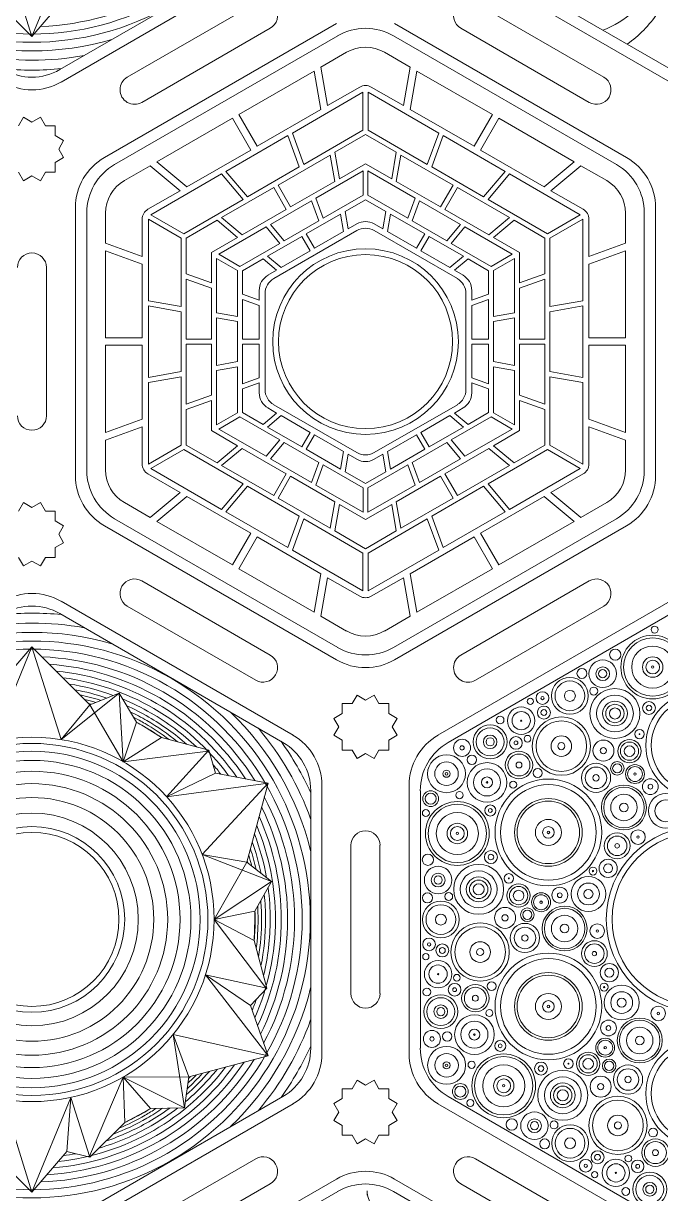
# Model space of a CAD drawing. Header units: millimetres. Extents: x -13 to 887, y 0 to 600.
# Drawn here: x 309 to 391.4, y 139.9 to 291.1 of the extents above; entities that cross this region are included whole.
import ezdxf

# ---------------------------------------------------------------- set-up
doc = ezdxf.new("R2010")
doc.units = ezdxf.units.MM
for name, color, linetype, lineweight, true_color in [('Cut_First', 1, 'Continuous', 20, 0xff0000), ('Cut_Second', 1, 'Continuous', 20, 0xff0000), ('Vector Engrave', 5, 'Continuous', 0, 0x0000ff)]:
    doc.layers.add(name, color=color, linetype=linetype, lineweight=lineweight, true_color=true_color)

msp = doc.modelspace()

# ---------------------------------------------------------------- linework, layer by layer
at = {"layer": 'Cut_First'}
for p, q in [((313.88, 283.56), (343.88, 300.88)), ((392.62, 283.56), (362.62, 300.88)), ((349.5, 291.14), (319.5, 273.82)), ((387, 273.82), (357, 291.14)), ((315.75, 267.32), (315.75, 232.68)), ((390.75, 232.68), (390.75, 267.32)), ((319.5, 226.18), (349.5, 208.86)), ((357, 208.86), (387, 226.18)), ((343.88, 199.12), (313.88, 216.44)), ((392.62, 216.44), (362.62, 199.12)), ((347.62, 157.98), (347.62, 192.63)), ((358.88, 192.63), (358.88, 157.98)), ((313.88, 134.17), (343.88, 151.49)), ((362.62, 151.49), (392.62, 134.17)), ((349.5, 141.75), (319.5, 124.43)), ((387, 124.43), (357, 141.75))]:
    msp.add_line(p, q, dxfattribs=at)
for centre in [(353.25, 250), (310.12, 175.31), (396.38, 175.31)]:
    msp.add_circle(centre, 11.25, dxfattribs=at)
for centre, start, end in [((310.12, 290.05), 240, 300), ((323.25, 267.32), 120, 180), ((383.25, 267.32), 0, 60), ((323.25, 232.68), 180, 240), ((383.25, 232.68), 300, 0), ((310.12, 209.95), 60, 120), ((353.25, 215.36), 240, 300), ((340.12, 192.63), 0, 60), ((366.38, 192.63), 120, 180), ((340.12, 157.98), 300, 0), ((366.38, 157.98), 180, 240), ((353.25, 135.25), 60, 120)]:
    msp.add_arc(centre, 7.5, start, end, dxfattribs=at)
at = {"layer": 'Cut_Second'}
for p, q in [((322.45, 284.18), (339.05, 293.76)), ((367.45, 293.76), (384.05, 284.18)), ((340.93, 290.52), (324.32, 280.93)), ((382.18, 280.93), (365.57, 290.52)), ((309.03, 279), (308.39, 277.9)), ((310.12, 278.36), (309.03, 279)), ((311.22, 279), (310.12, 278.36)), ((311.86, 277.9), (311.22, 279)), ((313.12, 277.9), (311.86, 277.9)), ((313.12, 276.63), (313.12, 277.9)), ((314.22, 276), (313.12, 276.63)), ((313.59, 274.9), (314.22, 276)), ((313.12, 273.17), (314.22, 273.8)), ((314.22, 273.8), (313.59, 274.9)), ((313.12, 271.9), (313.12, 273.17)), ((308.39, 271.9), (309.03, 270.8)), ((309.03, 270.8), (310.12, 271.43)), ((310.12, 271.43), (311.22, 270.8)), ((311.22, 270.8), (311.86, 271.9)), ((311.86, 271.9), (313.12, 271.9)), ((312, 259.58), (312, 240.42)), ((309.03, 229.2), (308.39, 228.1)), ((310.12, 228.57), (309.03, 229.2)), ((311.22, 229.2), (310.12, 228.57)), ((311.86, 228.1), (311.22, 229.2)), ((313.12, 228.1), (311.86, 228.1)), ((313.12, 226.83), (313.12, 228.1)), ((314.22, 226.2), (313.12, 226.83)), ((313.59, 225.1), (314.22, 226.2)), ((313.12, 223.37), (314.22, 224)), ((314.22, 224), (313.59, 225.1)), ((313.12, 222.1), (313.12, 223.37)), ((308.39, 222.1), (309.03, 221)), ((309.03, 221), (310.12, 221.64)), ((310.12, 221.64), (311.22, 221)), ((311.22, 221), (311.86, 222.1)), ((311.86, 222.1), (313.12, 222.1)), ((324.32, 219.07), (340.93, 209.48)), ((365.57, 209.48), (382.18, 219.07)), ((339.05, 206.24), (322.45, 215.82)), ((384.05, 215.82), (367.45, 206.24)), ((352.15, 204.3), (351.52, 203.2)), ((353.25, 203.67), (352.15, 204.3)), ((354.35, 204.3), (353.25, 203.67)), ((354.98, 203.2), (354.35, 204.3)), ((351.52, 203.2), (350.25, 203.2)), ((350.25, 203.2), (350.25, 201.94)), ((356.25, 203.2), (354.98, 203.2)), ((356.25, 201.94), (356.25, 203.2)), ((350.25, 201.94), (349.15, 201.3)), ((349.15, 201.3), (349.79, 200.2)), ((357.35, 201.3), (356.25, 201.94)), ((356.71, 200.2), (357.35, 201.3)), ((349.79, 200.2), (349.15, 199.11)), ((357.35, 199.11), (356.71, 200.2)), ((349.15, 199.11), (350.25, 198.47)), ((350.25, 198.47), (350.25, 197.2)), ((356.25, 198.47), (357.35, 199.11)), ((356.25, 197.2), (356.25, 198.47)), ((350.25, 197.2), (351.52, 197.2)), ((351.52, 197.2), (352.15, 196.11)), ((352.15, 196.11), (353.25, 196.74)), ((353.25, 196.74), (354.35, 196.11)), ((354.35, 196.11), (354.98, 197.2)), ((354.98, 197.2), (356.25, 197.2)), ((351.37, 165.72), (351.37, 184.89)), ((355.12, 184.89), (355.12, 165.72)), ((352.15, 154.51), (351.52, 153.41)), ((353.25, 153.87), (352.15, 154.51)), ((354.35, 154.51), (353.25, 153.87)), ((354.98, 153.41), (354.35, 154.51)), ((351.52, 153.41), (350.25, 153.41)), ((350.25, 153.41), (350.25, 152.14)), ((356.25, 153.41), (354.98, 153.41)), ((356.25, 152.14), (356.25, 153.41)), ((350.25, 152.14), (349.15, 151.51)), ((349.15, 151.51), (349.79, 150.41)), ((357.35, 151.51), (356.25, 152.14)), ((356.71, 150.41), (357.35, 151.51)), ((349.79, 150.41), (349.15, 149.31)), ((357.35, 149.31), (356.71, 150.41)), ((349.15, 149.31), (350.25, 148.68)), ((350.25, 148.68), (350.25, 147.41)), ((356.25, 148.68), (357.35, 149.31)), ((356.25, 147.41), (356.25, 148.68)), ((350.25, 147.41), (351.52, 147.41)), ((351.52, 147.41), (352.15, 146.31)), ((352.15, 146.31), (353.25, 146.94)), ((353.25, 146.94), (354.35, 146.31)), ((354.35, 146.31), (354.98, 147.41)), ((354.98, 147.41), (356.25, 147.41)), ((322.45, 134.79), (339.05, 144.37)), ((367.45, 144.37), (384.05, 134.79)), ((340.93, 141.13), (324.32, 131.54)), ((382.18, 131.54), (365.57, 141.13))]:
    msp.add_line(p, q, dxfattribs=at)
for centre, start, end in [((339.99, 292.14), 300, 120), ((366.51, 292.14), 60, 240), ((323.39, 282.56), 120, 300), ((383.11, 282.56), 240, 60), ((310.12, 259.58), 0, 180), ((310.12, 240.42), 180, 0), ((323.39, 217.44), 60, 240), ((383.11, 217.44), 300, 120), ((339.99, 207.86), 240, 60), ((366.51, 207.86), 120, 300), ((353.25, 184.89), 0, 180), ((353.25, 165.72), 180, 0), ((339.99, 142.75), 300, 120), ((366.51, 142.75), 60, 240)]:
    msp.add_arc(centre, 1.88, start, end, dxfattribs=at)
at = {"layer": 'Vector Engrave'}
for p, q in [((310.12, 289.44), (306.38, 301.44)), ((310.12, 289.44), (315.16, 301.69)), ((342.56, 301.81), (313.73, 285.16)), ((363.94, 301.81), (392.77, 285.16)), ((310.12, 289.44), (302.62, 296.94)), ((310.12, 289.44), (314.62, 294.69)), ((320.81, 272.89), (349.65, 289.53)), ((356.85, 289.53), (385.69, 272.89)), ((350.81, 287.41), (347.47, 285.48)), ((359.03, 285.48), (355.69, 287.41)), ((346.6, 284.97), (336.85, 279.35)), ((347.48, 280.01), (346.6, 284.97)), ((348.35, 280.52), (347.47, 285.48)), ((358.15, 280.52), (359.03, 285.48)), ((359.02, 280.01), (359.9, 284.97)), ((369.65, 279.35), (359.9, 284.97)), ((352.5, 282.91), (348.35, 280.52)), ((358.15, 280.52), (354, 282.91)), ((352.92, 282.23), (343.79, 276.96)), ((352.92, 277.33), (352.92, 282.23)), ((362.71, 276.96), (353.58, 282.23)), ((353.58, 277.33), (353.58, 282.23)), ((347.48, 280.01), (339.22, 275.25)), ((367.28, 275.25), (359.02, 280.01)), ((336.03, 278.87), (326.28, 273.24)), ((338.4, 274.77), (336.03, 278.87)), ((339.22, 275.25), (336.85, 279.35)), ((367.28, 275.25), (369.65, 279.35)), ((368.1, 274.77), (370.47, 278.87)), ((380.22, 273.24), (370.47, 278.87)), ((345.26, 272.91), (343.79, 276.96)), ((352.92, 277.33), (345.26, 272.91)), ((361.24, 272.91), (353.58, 277.33)), ((361.24, 272.91), (362.71, 276.96)), ((343.21, 276.63), (335.21, 272.01)), ((344.69, 272.58), (343.21, 276.63)), ((353.25, 276.77), (349.27, 274.47)), ((357.23, 274.47), (353.25, 276.77)), ((361.81, 272.58), (363.29, 276.63)), ((371.29, 272.01), (363.29, 276.63)), ((338.4, 274.77), (330.14, 270.01)), ((348.67, 274.12), (341.94, 270.24)), ((349.27, 270.7), (348.67, 274.12)), ((349.87, 271.05), (349.27, 274.47)), ((356.63, 271.05), (357.23, 274.47)), ((357.23, 270.7), (357.83, 274.12)), ((364.56, 270.24), (357.83, 274.12)), ((376.36, 270.01), (368.1, 274.77)), ((325.41, 272.74), (322.07, 270.81)), ((329.27, 269.5), (325.41, 272.74)), ((330.14, 270.01), (326.28, 273.24)), ((344.69, 272.58), (337.98, 268.7)), ((353.25, 273), (349.87, 271.05)), ((356.63, 271.05), (353.25, 273)), ((368.52, 268.7), (361.81, 272.58)), ((376.36, 270.01), (380.22, 273.24)), ((377.23, 269.5), (381.09, 272.74)), ((384.43, 270.81), (381.09, 272.74)), ((334.64, 271.68), (325.5, 266.4)), ((337.41, 268.37), (334.64, 271.68)), ((337.98, 268.7), (335.21, 272.01)), ((352.94, 272.06), (346.84, 268.55)), ((352.94, 268.92), (352.94, 272.06)), ((359.66, 268.55), (353.56, 272.06)), ((353.56, 268.92), (353.56, 272.06)), ((368.52, 268.7), (371.29, 272.01)), ((369.09, 268.37), (371.86, 271.68)), ((381, 266.4), (371.86, 271.68)), ((329.27, 269.5), (325.12, 267.11)), ((341.38, 269.91), (334.65, 266.03)), ((343.01, 267.08), (341.38, 269.91)), ((343.57, 267.41), (341.94, 270.24)), ((349.27, 270.7), (343.57, 267.41)), ((362.93, 267.41), (357.23, 270.7)), ((362.93, 267.41), (364.56, 270.24)), ((363.49, 267.08), (365.12, 269.91)), ((371.85, 266.03), (365.12, 269.91)), ((381.38, 267.11), (377.23, 269.5)), ((337.41, 268.37), (329.74, 263.95)), ((346.28, 268.22), (340.96, 265.15)), ((347.22, 265.62), (346.28, 268.22)), ((347.79, 265.94), (346.84, 268.55)), ((352.94, 268.92), (347.79, 265.94)), ((353.25, 268.34), (350.61, 266.82)), ((353.25, 268.34), (355.89, 266.82)), ((358.71, 265.94), (353.56, 268.92)), ((358.71, 265.94), (359.66, 268.55)), ((359.28, 265.62), (360.22, 268.22)), ((365.54, 265.15), (360.22, 268.22)), ((376.76, 263.95), (369.09, 268.37)), ((317.21, 233.35), (317.21, 266.65)), ((319.64, 266.59), (319.64, 262.74)), ((329.74, 263.95), (325.5, 266.4)), ((343.01, 267.08), (337.32, 263.8)), ((350.02, 266.48), (345.59, 263.92)), ((350.42, 264.22), (350.02, 266.48)), ((351.01, 264.56), (350.61, 266.82)), ((355.49, 264.56), (355.89, 266.82)), ((356.08, 264.22), (356.48, 266.48)), ((360.91, 263.92), (356.48, 266.48)), ((369.18, 263.8), (363.49, 267.08)), ((376.76, 263.95), (381, 266.4)), ((386.86, 262.74), (386.86, 266.59)), ((389.29, 266.65), (389.29, 233.35)), ((324.37, 265.81), (324.37, 261.01)), ((325.17, 265.83), (325.17, 255.28)), ((329.42, 263.38), (325.17, 265.83)), ((334.05, 265.68), (330.07, 263.38)), ((336.71, 263.45), (334.05, 265.68)), ((340.39, 264.82), (334.3, 261.3)), ((337.32, 263.8), (334.65, 266.03)), ((342.17, 262.7), (340.39, 264.82)), ((342.74, 263.03), (340.96, 265.15)), ((347.22, 265.62), (342.74, 263.03)), ((352.12, 265.21), (351.01, 264.56)), ((355.49, 264.56), (354.38, 265.21)), ((363.76, 263.03), (359.28, 265.62)), ((363.76, 263.03), (365.54, 265.15)), ((364.33, 262.7), (366.11, 264.82)), ((372.2, 261.3), (366.11, 264.82)), ((369.18, 263.8), (371.85, 266.03)), ((369.79, 263.45), (372.45, 265.68)), ((376.43, 263.38), (372.45, 265.68)), ((377.08, 263.38), (381.33, 265.83)), ((381.33, 255.28), (381.33, 265.83)), ((382.13, 261.01), (382.13, 265.81)), ((329.42, 263.38), (329.42, 254.53)), ((330.07, 263.38), (330.07, 258.78)), ((336.71, 263.45), (333.33, 261.5)), ((345.03, 263.6), (340.59, 261.04)), ((352.12, 264.35), (341.38, 258.15)), ((346.1, 261.73), (345.03, 263.6)), ((346.66, 262.06), (345.59, 263.92)), ((350.42, 264.22), (346.66, 262.06)), ((365.12, 258.15), (354.38, 264.35)), ((359.84, 262.06), (356.08, 264.22)), ((359.84, 262.06), (360.91, 263.92)), ((360.4, 261.73), (361.47, 263.6)), ((365.91, 261.04), (361.47, 263.6)), ((373.17, 261.5), (369.79, 263.45)), ((376.43, 258.78), (376.43, 263.38)), ((377.08, 254.53), (377.08, 263.38)), ((324.37, 261.01), (319.64, 262.74)), ((319.64, 261.73), (319.64, 250.47)), ((324.37, 260.01), (319.64, 261.73)), ((342.17, 262.7), (337.02, 259.73)), ((346.1, 261.73), (342.35, 259.57)), ((364.15, 259.57), (360.4, 261.73)), ((369.48, 259.73), (364.33, 262.7)), ((382.13, 261.01), (386.86, 262.74)), ((382.13, 260.01), (386.86, 261.73)), ((386.86, 250.47), (386.86, 261.73)), ((333.33, 261.5), (333.33, 257.6)), ((333.99, 260.76), (333.99, 253.73)), ((336.71, 259.19), (333.99, 260.76)), ((337.02, 259.73), (334.3, 261.3)), ((337.36, 259.17), (340, 260.7)), ((341.76, 259.23), (340, 260.7)), ((342.35, 259.57), (340.59, 261.04)), ((364.15, 259.57), (365.91, 261.04)), ((364.74, 259.23), (366.5, 260.7)), ((369.14, 259.17), (366.5, 260.7)), ((369.48, 259.73), (372.2, 261.3)), ((369.79, 259.19), (372.51, 260.76)), ((372.51, 253.73), (372.51, 260.76)), ((373.17, 257.6), (373.17, 261.5)), ((324.37, 260.01), (324.37, 250.47)), ((333.33, 257.6), (330.07, 258.78)), ((336.71, 259.19), (336.71, 253.24)), ((337.36, 259.17), (337.36, 256.12)), ((341.76, 259.23), (340.64, 258.58)), ((365.86, 258.58), (364.74, 259.23)), ((369.14, 259.17), (369.14, 256.12)), ((369.79, 253.24), (369.79, 259.19)), ((373.17, 257.6), (376.43, 258.78)), ((382.13, 250.47), (382.13, 260.01)), ((330.07, 258.09), (330.07, 250.33)), ((333.33, 256.9), (330.07, 258.09)), ((373.17, 256.9), (376.43, 258.09)), ((376.43, 250.33), (376.43, 258.09)), ((333.33, 256.9), (333.33, 250.33)), ((339.52, 255.34), (337.36, 256.12)), ((339.52, 256.63), (339.52, 255.34)), ((340.26, 256.2), (340.26, 243.8)), ((366.24, 243.8), (366.24, 256.2)), ((366.98, 255.34), (366.98, 256.63)), ((366.98, 255.34), (369.14, 256.12)), ((373.17, 250.33), (373.17, 256.9)), ((329.42, 254.53), (325.17, 255.28)), ((325.17, 254.62), (325.17, 245.38)), ((329.42, 253.87), (325.17, 254.62)), ((337.36, 255.44), (337.36, 250.32)), ((339.52, 254.66), (337.36, 255.44)), ((339.52, 254.66), (339.52, 250.32)), ((366.98, 254.66), (369.14, 255.44)), ((366.98, 250.32), (366.98, 254.66)), ((369.14, 250.32), (369.14, 255.44)), ((377.08, 254.53), (381.33, 255.28)), ((377.08, 253.87), (381.33, 254.62)), ((381.33, 245.38), (381.33, 254.62)), ((329.42, 253.87), (329.42, 246.13)), ((336.71, 253.24), (333.99, 253.73)), ((333.99, 253.07), (333.99, 246.93)), ((336.71, 252.59), (333.99, 253.07)), ((369.79, 253.24), (372.51, 253.73)), ((369.79, 252.59), (372.51, 253.07)), ((372.51, 246.93), (372.51, 253.07)), ((377.08, 246.13), (377.08, 253.87)), ((336.71, 252.59), (336.71, 247.41)), ((369.79, 247.41), (369.79, 252.59)), ((324.37, 250.47), (319.64, 250.47)), ((333.33, 250.33), (330.07, 250.33)), ((330.07, 249.67), (330.07, 241.91)), ((333.33, 249.67), (330.07, 249.67)), ((333.33, 249.67), (333.33, 243.1)), ((339.52, 250.32), (337.36, 250.32)), ((337.36, 249.67), (337.36, 244.56)), ((339.52, 249.67), (337.36, 249.67)), ((339.52, 249.67), (339.52, 245.34)), ((366.98, 250.32), (369.14, 250.32)), ((366.98, 245.34), (366.98, 249.67)), ((366.98, 249.67), (369.14, 249.67)), ((369.14, 244.56), (369.14, 249.67)), ((373.17, 250.33), (376.43, 250.33)), ((373.17, 243.1), (373.17, 249.67)), ((373.17, 249.67), (376.43, 249.67)), ((376.43, 241.91), (376.43, 249.67)), ((382.13, 250.47), (386.86, 250.47)), ((319.64, 249.53), (319.64, 238.27)), ((324.37, 249.53), (319.64, 249.53)), ((324.37, 249.53), (324.37, 239.99)), ((382.13, 239.99), (382.13, 249.53)), ((382.13, 249.53), (386.86, 249.53)), ((386.86, 238.27), (386.86, 249.53)), ((336.71, 247.41), (333.99, 246.93)), ((336.71, 246.76), (333.99, 246.27)), ((336.71, 246.76), (336.71, 240.81)), ((369.79, 247.41), (372.51, 246.93)), ((369.79, 240.81), (369.79, 246.76)), ((369.79, 246.76), (372.51, 246.27)), ((329.42, 246.13), (325.17, 245.38)), ((329.42, 245.47), (325.17, 244.72)), ((329.42, 245.47), (329.42, 236.62)), ((333.99, 246.27), (333.99, 239.24)), ((339.52, 245.34), (337.36, 244.56)), ((366.98, 245.34), (369.14, 244.56)), ((372.51, 239.24), (372.51, 246.27)), ((377.08, 246.13), (381.33, 245.38)), ((377.08, 236.62), (377.08, 245.47)), ((377.08, 245.47), (381.33, 244.72)), ((325.17, 244.72), (325.17, 234.17)), ((339.52, 244.66), (337.36, 243.88)), ((337.36, 240.83), (337.36, 243.88)), ((339.52, 244.66), (339.52, 243.37)), ((366.98, 243.37), (366.98, 244.66)), ((366.98, 244.66), (369.14, 243.88)), ((369.14, 240.83), (369.14, 243.88)), ((381.33, 234.17), (381.33, 244.72)), ((333.33, 243.1), (330.07, 241.91)), ((333.33, 242.4), (330.07, 241.22)), ((333.33, 242.4), (333.33, 238.5)), ((373.17, 243.1), (376.43, 241.91)), ((373.17, 238.5), (373.17, 242.4)), ((373.17, 242.4), (376.43, 241.22)), ((330.07, 241.22), (330.07, 236.62)), ((336.71, 240.81), (333.99, 239.24)), ((337.36, 240.83), (340, 239.3)), ((341.76, 240.77), (340, 239.3)), ((340.64, 241.42), (341.76, 240.77)), ((341.38, 241.85), (352.12, 235.65)), ((354.38, 235.65), (365.12, 241.85)), ((364.74, 240.77), (365.86, 241.42)), ((364.74, 240.77), (366.5, 239.3)), ((369.14, 240.83), (366.5, 239.3)), ((369.79, 240.81), (372.51, 239.24)), ((376.43, 236.62), (376.43, 241.22)), ((324.37, 239.99), (319.64, 238.27)), ((337.02, 240.27), (334.3, 238.7)), ((337.02, 240.27), (342.17, 237.3)), ((342.35, 240.43), (340.59, 238.96)), ((342.35, 240.43), (346.1, 238.27)), ((360.4, 238.27), (364.15, 240.43)), ((364.15, 240.43), (365.91, 238.96)), ((364.33, 237.3), (369.48, 240.27)), ((369.48, 240.27), (372.2, 238.7)), ((382.13, 239.99), (386.86, 238.27)), ((324.37, 238.99), (319.64, 237.26)), ((324.37, 238.99), (324.37, 234.19)), ((333.33, 238.5), (336.71, 236.55)), ((334.3, 238.7), (340.39, 235.18)), ((340.59, 238.96), (345.03, 236.4)), ((346.1, 238.27), (345.03, 236.4)), ((346.66, 237.94), (345.59, 236.08)), ((346.66, 237.94), (350.42, 235.78)), ((356.08, 235.78), (359.84, 237.94)), ((359.84, 237.94), (360.91, 236.08)), ((360.4, 238.27), (361.47, 236.4)), ((361.47, 236.4), (365.91, 238.96)), ((366.11, 235.18), (372.2, 238.7)), ((369.79, 236.55), (373.17, 238.5)), ((382.13, 234.19), (382.13, 238.99)), ((382.13, 238.99), (386.86, 237.26)), ((319.64, 237.26), (319.64, 233.41)), ((329.42, 236.62), (325.17, 234.17)), ((329.74, 236.05), (325.5, 233.6)), ((329.74, 236.05), (337.41, 231.63)), ((330.07, 236.62), (334.05, 234.32)), ((336.71, 236.55), (334.05, 234.32)), ((337.32, 236.2), (334.65, 233.97)), ((337.32, 236.2), (343.01, 232.92)), ((342.17, 237.3), (340.39, 235.18)), ((342.74, 236.97), (340.96, 234.85)), ((342.74, 236.97), (347.22, 234.38)), ((345.59, 236.08), (350.02, 233.52)), ((356.48, 233.52), (360.91, 236.08)), ((359.28, 234.38), (363.76, 236.97)), ((363.49, 232.92), (369.18, 236.2)), ((363.76, 236.97), (365.54, 234.85)), ((364.33, 237.3), (366.11, 235.18)), ((369.09, 231.63), (376.76, 236.05)), ((369.18, 236.2), (371.85, 233.97)), ((369.79, 236.55), (372.45, 234.32)), ((372.45, 234.32), (376.43, 236.62)), ((376.76, 236.05), (381, 233.6)), ((377.08, 236.62), (381.33, 234.17)), ((386.86, 233.41), (386.86, 237.26)), ((340.96, 234.85), (346.28, 231.78)), ((350.42, 235.78), (350.02, 233.52)), ((351.01, 235.44), (350.61, 233.18)), ((351.01, 235.44), (352.12, 234.79)), ((354.38, 234.79), (355.49, 235.44)), ((355.49, 235.44), (355.89, 233.18)), ((356.08, 235.78), (356.48, 233.52)), ((360.22, 231.78), (365.54, 234.85)), ((325.5, 233.6), (334.64, 228.32)), ((334.65, 233.97), (341.38, 230.09)), ((347.22, 234.38), (346.28, 231.78)), ((347.79, 234.06), (346.84, 231.45)), ((347.79, 234.06), (352.94, 231.08)), ((353.25, 231.66), (350.61, 233.18)), ((353.25, 231.66), (355.89, 233.18)), ((353.56, 231.08), (358.71, 234.06)), ((358.71, 234.06), (359.66, 231.45)), ((359.28, 234.38), (360.22, 231.78)), ((365.12, 230.09), (371.85, 233.97)), ((371.86, 228.32), (381, 233.6)), ((325.12, 232.89), (329.27, 230.5)), ((337.41, 231.63), (334.64, 228.32)), ((343.01, 232.92), (341.38, 230.09)), ((343.57, 232.59), (341.94, 229.76)), ((343.57, 232.59), (349.27, 229.3)), ((346.84, 231.45), (352.94, 227.94)), ((353.56, 227.94), (359.66, 231.45)), ((357.23, 229.3), (362.93, 232.59)), ((362.93, 232.59), (364.56, 229.76)), ((363.49, 232.92), (365.12, 230.09)), ((369.09, 231.63), (371.86, 228.32)), ((377.23, 230.5), (381.38, 232.89)), ((329.27, 230.5), (325.41, 227.26)), ((330.14, 229.99), (326.28, 226.76)), ((330.14, 229.99), (338.4, 225.23)), ((337.98, 231.3), (335.21, 227.99)), ((337.98, 231.3), (344.69, 227.42)), ((352.94, 231.08), (352.94, 227.94)), ((353.56, 231.08), (353.56, 227.94)), ((361.81, 227.42), (368.52, 231.3)), ((368.1, 225.23), (376.36, 229.99)), ((368.52, 231.3), (371.29, 227.99)), ((376.36, 229.99), (380.22, 226.76)), ((377.23, 230.5), (381.09, 227.26)), ((322.07, 229.19), (325.41, 227.26)), ((341.94, 229.76), (348.67, 225.88)), ((349.27, 229.3), (348.67, 225.88)), ((349.87, 228.95), (349.27, 225.53)), ((349.87, 228.95), (353.25, 227)), ((353.25, 227), (356.63, 228.95)), ((356.63, 228.95), (357.23, 225.53)), ((357.23, 229.3), (357.83, 225.88)), ((357.83, 225.88), (364.56, 229.76)), ((381.09, 227.26), (384.43, 229.19)), ((349.65, 210.47), (320.81, 227.11)), ((335.21, 227.99), (343.21, 223.37)), ((344.69, 227.42), (343.21, 223.37)), ((345.26, 227.09), (343.79, 223.04)), ((345.26, 227.09), (352.92, 222.67)), ((353.58, 222.67), (361.24, 227.09)), ((385.69, 227.11), (356.85, 210.47)), ((361.24, 227.09), (362.71, 223.04)), ((361.81, 227.42), (363.29, 223.37)), ((363.29, 223.37), (371.29, 227.99)), ((326.28, 226.76), (336.03, 221.13)), ((349.27, 225.53), (353.25, 223.23)), ((353.25, 223.23), (357.23, 225.53)), ((370.47, 221.13), (380.22, 226.76)), ((338.4, 225.23), (336.03, 221.13)), ((339.22, 224.75), (336.85, 220.65)), ((339.22, 224.75), (347.48, 219.99)), ((359.02, 219.99), (367.28, 224.75)), ((367.28, 224.75), (369.65, 220.65)), ((368.1, 225.23), (370.47, 221.13)), ((343.79, 223.04), (352.92, 217.77)), ((352.92, 222.67), (352.92, 217.77)), ((353.58, 217.77), (362.71, 223.04)), ((353.58, 222.67), (353.58, 217.77)), ((336.85, 220.65), (346.6, 215.03)), ((347.48, 219.99), (346.6, 215.03)), ((348.35, 219.48), (347.47, 214.52)), ((348.35, 219.48), (352.5, 217.09)), ((354, 217.09), (358.15, 219.48)), ((358.15, 219.48), (359.03, 214.52)), ((359.02, 219.99), (359.9, 215.03)), ((359.9, 215.03), (369.65, 220.65)), ((313.73, 214.84), (342.56, 198.19)), ((363.94, 198.19), (392.77, 214.84)), ((347.47, 214.52), (350.81, 212.59)), ((355.69, 212.59), (359.03, 214.52)), ((310.12, 210.56), (305.09, 198.31)), ((310.12, 210.56), (305.62, 205.31)), ((310.12, 210.56), (317.62, 203.06)), ((310.12, 210.56), (313.88, 198.56)), ((321.38, 204.56), (313.88, 198.56)), ((317.62, 203.06), (321.38, 204.56)), ((321.38, 204.56), (323.62, 200.81)), ((321.9, 195.7), (321.38, 204.56)), ((313.88, 198.56), (317.62, 203.06)), ((317.62, 203.06), (321.9, 195.7)), ((323.62, 200.81), (321.9, 195.7)), ((323.62, 200.81), (324.54, 200.28)), ((326.86, 198.82), (324.54, 200.28)), ((326.86, 198.82), (321.9, 195.7)), ((333.01, 197.18), (326.86, 198.82)), ((332.89, 197.05), (321.9, 195.7)), ((327.53, 191.17), (333.01, 197.18)), ((333.86, 194.2), (333.01, 197.18)), ((333.86, 194.2), (327.53, 191.17)), ((340.65, 192.93), (333.86, 194.2)), ((340.65, 192.93), (327.53, 191.17)), ((340.65, 192.93), (332.14, 183.68)), ((340.65, 192.93), (337.91, 182.69)), ((346.16, 191.95), (346.16, 158.66)), ((360.34, 158.66), (360.34, 191.95)), ((332.14, 183.68), (337.91, 182.69)), ((341.08, 180.19), (332.14, 183.68)), ((337.91, 182.69), (333.68, 175.31)), ((337.91, 182.69), (341.08, 180.19)), ((333.68, 175.31), (341.08, 180.19)), ((341.08, 180.19), (338.96, 176.36)), ((338.96, 176.36), (333.68, 175.31)), ((338.96, 176.36), (338.96, 175.31)), ((338.86, 172.57), (333.68, 175.31)), ((340.35, 166.46), (333.68, 175.31)), ((338.86, 172.57), (338.96, 175.31)), ((340.51, 166.43), (338.86, 172.57)), ((340.65, 157.68), (332.57, 168.16)), ((332.57, 168.16), (340.51, 166.43)), ((338.36, 164.2), (332.57, 168.16)), ((338.36, 164.2), (340.51, 166.43)), ((340.65, 157.68), (338.36, 164.2)), ((340.65, 157.68), (328.39, 160.43)), ((328.39, 160.43), (330.41, 154.94)), ((329.83, 150.94), (328.39, 160.43)), ((340.65, 157.68), (330.41, 154.94)), ((317.58, 144.71), (321.9, 154.91)), ((330.41, 154.94), (321.9, 154.91)), ((321.9, 154.91), (329.83, 150.94)), ((322.12, 149.06), (321.9, 154.91)), ((325.46, 150.86), (321.9, 154.91)), ((330.41, 154.94), (329.83, 150.94)), ((310.12, 140.06), (306.38, 152.06)), ((310.12, 140.06), (315.16, 152.3)), ((342.56, 152.42), (313.73, 135.77)), ((314.62, 145.31), (315.16, 152.3)), ((315.16, 152.3), (317.62, 144.56)), ((392.77, 135.77), (363.94, 152.42)), ((322.12, 149.06), (324.54, 150.33)), ((325.46, 150.86), (324.54, 150.33)), ((329.83, 150.94), (325.46, 150.86)), ((317.62, 144.56), (322.12, 149.06)), ((310.12, 140.06), (302.62, 147.56)), ((310.12, 140.06), (314.62, 145.31)), ((314.62, 145.31), (317.62, 144.56)), ((320.81, 123.5), (349.65, 140.14)), ((353.46, 139.67), (353.45, 140.21)), ((356.85, 140.14), (385.69, 123.5))]:
    msp.add_line(p, q, dxfattribs=at)
for centre, radius in [((353.25, 250), 12), ((390.38, 207.93), 4.12), ((390.62, 212.77), 0.45), ((390.38, 207.93), 3.77), ((390.38, 207.93), 2.72), ((383.92, 207.07), 1.78), ((385.53, 209.53), 0.726), ((390.38, 207.93), 1.32), ((390.38, 207.93), 0.89), ((381.23, 207.11), 0.645), ((383.92, 207.07), 0.894), ((383.92, 207.07), 0.528), ((390.38, 207.93), 0.15), ((379.67, 204.21), 2.38), ((379.67, 204.21), 1.92), ((376.13, 203.92), 0.822), ((379.67, 204.21), 0.709), ((382.75, 204.83), 0.514), ((385.5, 201.93), 3.23), ((385.5, 201.93), 2.38), ((396.38, 197.81), 6.9), ((373.38, 201), 1.77), ((374.55, 203.5), 0.403), ((376.31, 202.05), 0.839), ((376.13, 203.92), 0.209), ((385.5, 201.93), 1.6), ((385.5, 201.93), 1.19), ((389.9, 202.64), 0.837), ((389.9, 202.64), 0.36), ((396.38, 197.81), 6.18), ((370.65, 201.09), 0.501), ((373.38, 201), 1.18), ((378.57, 197.71), 3.77), ((376.31, 202.05), 0.375), ((385.5, 201.93), 0.722), ((369.36, 198.26), 2.19), ((369.36, 198.26), 1.8), ((373.38, 201), 0.0766), ((378.57, 197.71), 3.27), ((388.68, 199.26), 0.614), ((310.12, 175.31), 23.55), ((365.73, 197.49), 1.1), ((369.36, 198.26), 0.877), ((369.36, 198.26), 0.53), ((372.7, 198.13), 0.814), ((372.7, 198.13), 0.247), ((374.19, 198.67), 0.436), ((378.57, 197.71), 1.33), ((378.57, 197.71), 0.458), ((384.01, 197.13), 1.36), ((387.38, 197.06), 1.5), ((387.38, 197.06), 1.18), ((388.68, 199.26), 0.0555), ((310.12, 175.31), 22.75), ((310.12, 175.31), 21.75), ((365.73, 197.49), 0.274), ((373.09, 195.27), 1.77), ((373.09, 195.27), 1.42), ((384.01, 197.13), 0.404), ((387.38, 197.06), 0.685), ((310.12, 175.31), 20.55), ((363.72, 194.14), 2.45), ((363.72, 194.14), 1.52), ((367, 195.94), 0.609), ((368.96, 193.02), 2.56), ((373.09, 195.27), 0.384), ((383.05, 193.61), 1.89), ((385.8, 194.84), 0.878), ((385.8, 194.84), 0.597), ((388.09, 194.1), 1.22), ((310.12, 175.31), 19.15), ((363.72, 194.14), 0.461), ((363.72, 194.14), 0.169), ((368.96, 193.02), 1.75), ((368.96, 193.02), 0.707), ((375.5, 194.23), 0.573), ((383.05, 193.61), 1.39), ((383.05, 193.61), 0.416), ((388.09, 194.1), 0.964), ((388.09, 194.1), 0.161), ((310.12, 175.31), 17.55), ((368.96, 193.02), 0.103), ((376.89, 186.56), 6.9), ((376.89, 186.56), 6.18), ((372.34, 192.73), 0.453), ((386.66, 189.78), 2.9), ((386.66, 189.78), 2.62), ((390.08, 192.47), 1.02), ((390.08, 192.47), 0.306), ((310.12, 175.31), 15.75), ((361.67, 190.92), 1.02), ((361.67, 190.92), 0.713), ((365.4, 191.38), 0.467), ((376.89, 186.56), 4.38), ((386.66, 189.78), 1.71), ((392.08, 189.34), 2.25), ((392.08, 189.34), 1.41), ((361.05, 189.05), 0.45), ((365.12, 186.42), 4.12), ((365.12, 186.42), 3.77), ((365.12, 186.42), 2.72), ((369.38, 189.39), 0.714), ((369.38, 189.39), 0.241), ((376.89, 186.56), 4.04), ((386.66, 189.78), 0.562), ((310.12, 175.31), 13.75), ((365.12, 186.42), 1.32), ((376.89, 186.56), 1.68), ((310.12, 175.31), 12), ((365.12, 186.42), 0.89), ((365.12, 186.42), 0.15), ((376.89, 186.56), 0.75), ((376.89, 186.56), 0.168), ((385.78, 184.82), 1.67), ((396.38, 175.31), 12), ((385.78, 184.82), 1.26), ((388.48, 185.95), 0.942), ((388.48, 185.95), 0.158), ((385.78, 184.82), 0.286), ((361.31, 183.02), 0.726), ((369.46, 183.37), 0.837), ((369.46, 183.37), 0.36), ((384.62, 181.92), 1.18), ((362.64, 180.4), 1.78), ((367.88, 179.2), 3.23), ((367.88, 179.2), 2.38), ((382.66, 181.56), 0.513), ((382.66, 181.56), 0.0828), ((384.62, 181.92), 0.583), ((362.64, 180.4), 0.894), ((362.64, 180.4), 0.528), ((367.88, 179.2), 1.6), ((367.88, 179.2), 1.19), ((371.78, 180.61), 0.614), ((371.78, 180.61), 0.0555), ((382.07, 178.6), 2.25), ((361.26, 178.09), 0.645), ((364, 178.27), 0.514), ((367.88, 179.2), 0.722), ((373.04, 178.39), 1.5), ((373.04, 178.39), 1.18), ((373.04, 178.39), 0.685), ((375.95, 177.53), 1.22), ((378.37, 178.44), 1.02), ((378.37, 178.44), 0.306), ((382.07, 178.6), 1.41), ((382.07, 178.6), 0.591), ((362.99, 175.29), 2.38), ((362.99, 175.29), 1.92), ((375.95, 177.53), 0.964), ((375.95, 177.53), 0.161), ((378.99, 174.13), 2.9), ((362.99, 175.29), 0.709), ((371.29, 175.51), 1.36), ((371.29, 175.51), 0.404), ((374.17, 175.91), 0.878), ((374.17, 175.91), 0.597), ((378.99, 174.13), 2.62), ((378.99, 174.13), 1.71), ((368.07, 171.09), 3.77), ((368.07, 171.09), 3.27), ((373.86, 172.91), 1.89), ((373.86, 172.91), 1.39), ((378.99, 174.13), 0.562), ((383.21, 173.8), 0.942), ((361.47, 172.08), 0.822), ((373.86, 172.91), 0.416), ((382.84, 170.89), 1.67), ((383.21, 173.8), 0.158), ((361.47, 172.08), 0.209), ((363.18, 171.3), 0.839), ((363.18, 171.3), 0.375), ((368.07, 171.09), 1.33), ((368.07, 171.09), 0.458), ((376.89, 164.06), 6.9), ((382.84, 170.89), 1.26), ((382.84, 170.89), 0.286), ((361.05, 170.5), 0.403), ((362.63, 168.24), 1.77), ((376.89, 164.06), 6.18), ((384.77, 168.43), 1.18), ((362.63, 168.24), 1.18), ((362.63, 168.24), 0.0766), ((365.05, 167.77), 0.436), ((376.89, 164.06), 4.38), ((376.89, 164.06), 4.04), ((384.77, 168.43), 0.583), ((361.18, 165.93), 0.501), ((364.77, 166.22), 0.814), ((364.77, 166.22), 0.247), ((367.45, 165.12), 1.77), ((367.45, 165.12), 1.42), ((369.55, 166.68), 0.573), ((384.1, 166.56), 0.513), ((384.1, 166.56), 0.0828), ((386.37, 164.56), 2.25), ((362.98, 163.39), 2.19), ((362.98, 163.39), 1.8), ((367.45, 165.12), 0.384), ((376.89, 164.06), 1.68), ((386.37, 164.56), 1.41), ((386.37, 164.56), 0.591), ((362.98, 163.39), 0.877), ((362.98, 163.39), 0.53), ((369.27, 163.2), 0.453), ((376.89, 164.06), 0.75), ((376.89, 164.06), 0.168), ((391.1, 163.15), 0.942), ((367.33, 160.42), 2.56), ((367.33, 160.42), 1.75), ((384.66, 161.27), 1.02), ((388.7, 159.66), 2.9), ((388.7, 159.66), 2.62), ((391.1, 163.15), 0.158), ((361.84, 159.86), 1.1), ((363.82, 160.18), 0.609), ((367.33, 160.42), 0.707), ((367.33, 160.42), 0.103), ((384.66, 161.27), 0.306), ((388.7, 159.66), 1.71), ((363.73, 156.45), 2.45), ((361.84, 159.86), 0.274), ((370.67, 158.97), 0.714), ((370.67, 158.97), 0.241), ((384.24, 158.73), 1.22), ((384.24, 158.73), 0.964), ((384.24, 158.73), 0.161), ((388.7, 159.66), 0.562), ((396.38, 152.81), 6.9), ((396.38, 152.81), 6.18), ((363.73, 156.45), 1.52), ((371.12, 153.8), 4.12), ((371.12, 153.8), 3.77), ((382.04, 156.64), 1.5), ((382.04, 156.64), 1.18), ((382.04, 156.64), 0.685), ((363.73, 156.45), 0.461), ((363.73, 156.45), 0.169), ((366.97, 156.52), 0.467), ((371.12, 153.8), 2.72), ((375.94, 156.03), 0.837), ((375.94, 156.03), 0.36), ((379.48, 156.66), 0.614), ((379.48, 156.66), 0.0555), ((384.75, 156.38), 0.878), ((384.75, 156.38), 0.597), ((387.19, 154.61), 1.89), ((387.19, 154.61), 1.39), ((371.12, 153.8), 1.32), ((371.12, 153.8), 0.89), ((378.75, 152.57), 3.23), ((378.75, 152.57), 2.38), ((383.65, 153.69), 1.36), ((387.19, 154.61), 0.416), ((365.5, 153.06), 1.02), ((365.5, 153.06), 0.713), ((371.12, 153.8), 0.15), ((378.75, 152.57), 1.6), ((378.75, 152.57), 1.19), ((378.75, 152.57), 0.722), ((383.65, 153.69), 0.404), ((366.8, 151.58), 0.45), ((385.88, 148.68), 3.77), ((385.88, 148.68), 3.27), ((375.09, 148.64), 1.78), ((385.88, 148.68), 1.33), ((372.16, 148.8), 0.726), ((375.09, 148.64), 0.894), ((375.09, 148.64), 0.528), ((377.62, 148.74), 0.514), ((379.7, 146.38), 2.38), ((379.7, 146.38), 1.92), ((385.88, 148.68), 0.458), ((390.43, 147.76), 0.573), ((376.41, 146.29), 0.645), ((379.7, 146.38), 0.709), ((390.73, 145.16), 1.77), ((383.25, 144.56), 0.839), ((390.73, 145.16), 1.42), ((390.73, 145.16), 0.384), ((381.72, 143.47), 0.822), ((383.25, 144.56), 0.375), ((385.62, 142.54), 1.77), ((385.62, 142.54), 1.18), ((387.23, 144.41), 0.436), ((388.44, 143.39), 0.814), ((381.72, 143.47), 0.209), ((382.88, 142.31), 0.403), ((385.62, 142.54), 0.0766), ((390, 140.43), 2.19), ((388.44, 143.39), 0.247), ((390, 140.43), 1.8), ((390, 140.43), 0.877), ((390, 140.43), 0.53), ((386.9, 140.14), 0.501)]:
    msp.add_circle(centre, radius, dxfattribs=at)
for centre, radius, start, end in [((310.12, 324.69), 33.96, 271.8883, 300), ((377.76, 305), 16, 292.808, 325.8832), ((310.12, 324.69), 35.99, 240, 300), ((310.12, 324.69), 34.94, 240, 300), ((377.76, 301.44), 16, 305.673, 325.8832), ((353.25, 283.29), 7.21, 60, 120), ((310.12, 324.69), 37.11, 253.8118, 286.1882), ((353.25, 283.18), 4.88, 60, 120), ((310.12, 324.69), 38.31, 259.8357, 280.1643), ((310.12, 324.69), 39.59, 264.443, 275.557), ((310.12, 291.4), 7.21, 240, 300), ((353.25, 281.61), 1.5, 60, 120), ((324.42, 266.65), 7.21, 120, 180), ((382.08, 266.65), 7.21, 0, 60), ((324.51, 266.59), 4.88, 120, 180), ((381.99, 266.59), 4.88, 0, 60), ((325.87, 265.81), 1.5, 120, 180), ((380.63, 265.81), 1.5, 0, 60), ((353.25, 263.26), 2.25, 60, 120), ((353.25, 262.4), 2.25, 60, 120), ((341.77, 256.63), 2.25, 120, 180), ((342.51, 256.2), 2.25, 120, 180), ((363.99, 256.2), 2.25, 0, 60), ((364.73, 256.63), 2.25, 0, 60), ((342.51, 243.8), 2.25, 180, 240), ((363.99, 243.8), 2.25, 300, 0), ((341.77, 243.37), 2.25, 180, 240), ((364.73, 243.37), 2.25, 300, 0), ((353.25, 237.6), 2.25, 240, 300), ((353.25, 236.74), 2.25, 240, 300), ((324.42, 233.35), 7.21, 180, 240), ((324.51, 233.41), 4.88, 180, 240), ((325.87, 234.19), 1.5, 180, 240), ((380.63, 234.19), 1.5, 300, 0), ((381.99, 233.41), 4.88, 300, 0), ((382.08, 233.35), 7.21, 300, 0), ((353.25, 218.39), 1.5, 240, 300), ((310.12, 175.31), 39.59, 84.443, 95.557), ((310.12, 208.6), 7.21, 60, 120), ((310.12, 175.31), 38.31, 79.8357, 100.1643), ((310.12, 175.31), 37.11, 73.8118, 106.1882), ((353.25, 216.82), 4.88, 240, 300), ((310.12, 175.31), 35.99, 60, 120), ((353.25, 216.71), 7.21, 240, 300), ((310.12, 175.31), 34.94, 60, 120), ((310.12, 175.31), 33.96, 60, 87.7852), ((310.12, 175.31), 33.06, 60, 86.0721), ((310.12, 175.31), 32.24, 60, 84.36), ((310.12, 175.31), 31.49, 60, 82.6654), ((310.12, 175.31), 30.81, 70.0281, 81.0082), ((310.12, 175.31), 35.99, 0, 60), ((310.12, 175.31), 30.21, 71.3183, 79.4117), ((310.12, 175.31), 29.69, 72.5202, 77.9035), ((310.12, 175.31), 33.96, 31.8883, 60), ((310.12, 175.31), 34.94, 0, 60), ((310.12, 175.31), 29.24, 73.6111, 76.5144), ((310.12, 175.31), 28.86, 74.5676, 75.2784), ((310.12, 175.31), 30.81, 60, 67.6923), ((310.12, 175.31), 30.21, 60, 66.1389), ((310.12, 175.31), 32.24, 34.7639, 60), ((310.12, 175.31), 33.06, 33.3338, 60), ((310.12, 175.31), 29.69, 60, 64.6746), ((310.12, 175.31), 29.24, 60, 63.329), ((310.12, 175.31), 30.21, 48.5355, 60), ((310.12, 175.31), 30.81, 46.3755, 60), ((310.12, 175.31), 31.49, 36.1635, 60), ((310.12, 175.31), 37.11, 13.8118, 46.1882), ((310.12, 175.31), 28.86, 60, 62.1347), ((310.12, 175.31), 28.86, 54.5672, 60), ((310.12, 175.31), 29.24, 52.6779, 60), ((310.12, 175.31), 29.69, 50.6497, 60), ((310.12, 175.31), 38.31, 19.8357, 40.1643), ((310.12, 175.31), 39.59, 24.443, 35.557), ((338.96, 191.95), 7.21, 0, 60), ((367.54, 191.95), 7.21, 120, 180), ((310.12, 175.31), 30.81, 37.5156, 40.5783), ((310.12, 175.31), 33.96, 0, 27.7852), ((310.12, 175.31), 33.06, 0, 26.0721), ((310.12, 175.31), 32.24, 0, 24.36), ((310.12, 175.31), 30.81, 10.0281, 21.0082), ((310.12, 175.31), 31.49, 0, 22.6654), ((310.12, 175.31), 30.21, 11.3183, 19.4117), ((310.12, 175.31), 29.24, 13.6111, 16.5144), ((310.12, 175.31), 29.69, 12.5202, 17.9035), ((310.12, 175.31), 28.86, 14.5676, 15.2784), ((310.12, 175.31), 30.21, 0, 6.1389), ((310.12, 175.31), 30.81, 0, 7.6923), ((310.12, 175.31), 29.24, 0, 3.329), ((310.12, 175.31), 29.69, 0, 4.6746), ((310.12, 175.31), 28.86, 0, 2.1347), ((310.12, 175.31), 34.94, 300, 0), ((310.12, 175.31), 35.99, 300, 0), ((310.12, 175.31), 28.86, 354.5672, 0), ((310.12, 175.31), 31.49, 336.1635, 0), ((310.12, 175.31), 29.24, 352.6779, 0), ((310.12, 175.31), 32.24, 334.7639, 0), ((310.12, 175.31), 29.69, 350.6497, 0), ((310.12, 175.31), 33.06, 333.3338, 0), ((310.12, 175.31), 30.21, 348.5355, 0), ((310.12, 175.31), 30.81, 346.3755, 0), ((310.12, 175.31), 33.96, 331.8883, 0), ((310.12, 175.31), 37.11, 313.8118, 346.1882), ((310.12, 175.31), 30.81, 337.5156, 340.5783), ((310.12, 175.31), 38.31, 319.8357, 340.1643), ((310.12, 175.31), 39.59, 324.443, 335.557), ((338.96, 158.66), 7.21, 300, 0), ((367.54, 158.66), 7.21, 180, 240), ((310.12, 175.31), 31.49, 300, 322.6654), ((310.12, 175.31), 32.24, 300, 324.36), ((310.12, 175.31), 33.06, 300, 326.0721), ((310.12, 175.31), 33.96, 300, 327.7852), ((310.12, 175.31), 30.81, 310.0281, 321.0082), ((310.12, 175.31), 30.21, 311.3183, 319.4117), ((310.12, 175.31), 29.69, 312.5202, 317.9035), ((310.12, 175.31), 29.24, 313.6111, 316.5144), ((310.12, 175.31), 28.86, 314.5676, 315.2784), ((310.12, 175.31), 29.24, 292.6779, 300), ((310.12, 175.31), 28.86, 294.5672, 300), ((310.12, 175.31), 28.86, 300, 302.1347), ((310.12, 175.31), 29.24, 300, 303.329), ((310.12, 175.31), 29.69, 300, 304.6746), ((310.12, 175.31), 30.21, 300, 306.1389), ((310.12, 175.31), 30.81, 300, 307.6923), ((310.12, 175.31), 30.81, 286.3755, 300), ((310.12, 175.31), 30.21, 288.5355, 300), ((310.12, 175.31), 29.69, 290.6497, 300), ((310.12, 175.31), 32.24, 274.7639, 300), ((310.12, 175.31), 31.49, 276.1635, 300), ((310.12, 175.31), 33.96, 271.8883, 300), ((310.12, 175.31), 33.06, 273.3338, 300), ((310.12, 175.31), 35.99, 240, 300), ((310.12, 175.31), 34.94, 240, 300), ((310.12, 175.31), 30.81, 277.5156, 280.5783), ((353.25, 133.9), 7.21, 60, 120), ((356.45, 140.26), 3, 180.9548, 218.4342)]:
    msp.add_arc(centre, radius, start, end, dxfattribs=at)

doc.saveas('drawing.dxf')
